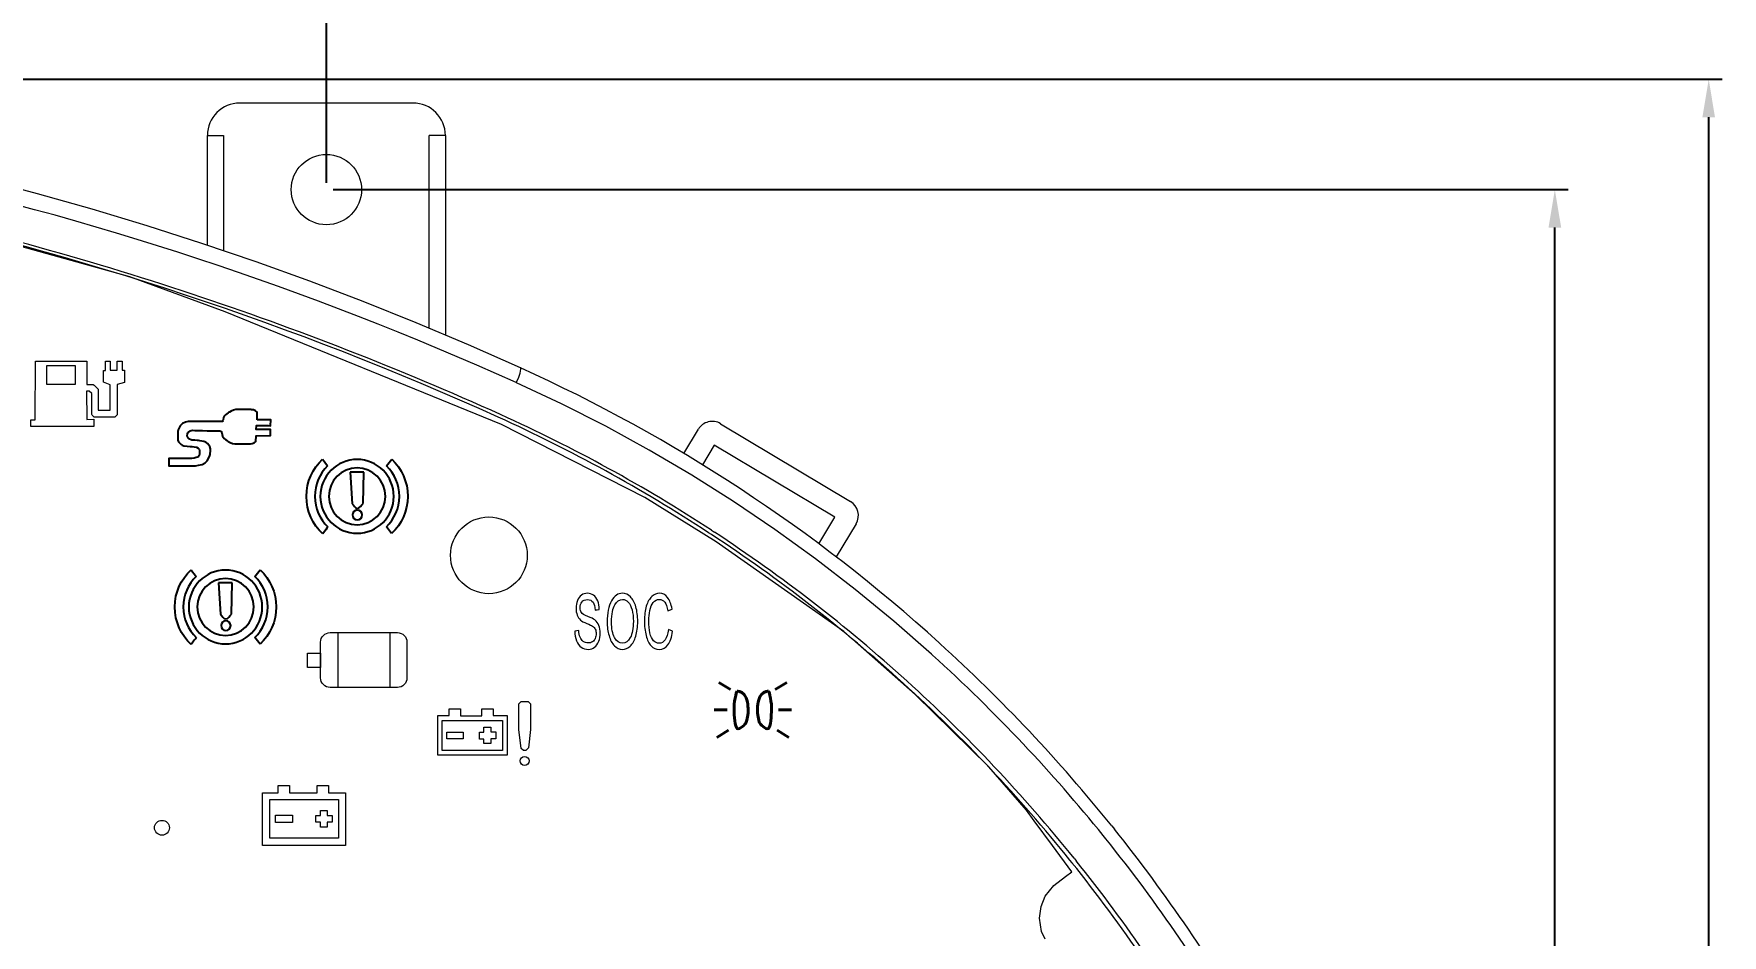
# Model space of a CAD drawing. Header units: millimetres. Extents: x 2768 to 3957, y 940 to 1781.
# Drawn here: x 3126.9 to 3283, y 1538.3 to 1621.6 of the extents above; entities that cross this region are included whole.
import ezdxf

# ---------------------------------------------------------------- set-up
doc = ezdxf.new("R2010")
doc.units = ezdxf.units.MM
doc.layers.add('layer 1', color=7, linetype='Continuous')
doc.layers.add('尺寸标注', color=2, linetype='Continuous', lineweight=25)
doc.layers.add('粗实线', color=7, linetype='Continuous', lineweight=50)
doc.styles.add('SGW', font='gbenor.shx', dxfattribs={"width": 0.6, "bigfont": 'hztxt.shx'})
doc.dimstyles.new('线性', dxfattribs={"dimtxt": 7, "dimasz": 3.5, "dimexe": 1.25, "dimexo": 0.625, "dimtad": 1, "dimdsep": 46, "dimtxsty": 'SGW', "dimcen": 2.5, "dimadec": 0, "dimazin": 0, "dimtfac": 1, "dimtmove": 0, "dimatfit": 3, "dimfxl": 0, "dimarcsym": 0})

# ---------------------------------------------------------------- blocks, each defined once
blk = doc.blocks.new('*D3')
at = {"layer": 'Defpoints', "color": 0, "transparency": 16777216}
for p in [(3153.99, 1607.22), (3267.57, 1607.22), (3238.49, 1435.65)]:
    blk.add_point(p, dxfattribs=at)
at = {"layer": '尺寸标注', "color": 0, "lineweight": -2, "transparency": 16777216}
for p, q in [((3154.62, 1607.22), (3268.82, 1607.22)), ((3267.57, 1439.15), (3267.57, 1603.72)), ((3239.11, 1435.65), (3268.82, 1435.65))]:
    blk.add_line(p, q, dxfattribs=at)
at = {"layer": '尺寸标注', "color": 0, "transparency": 16777216}
for points in [[(3266.99, 1603.72), (3268.16, 1603.72), (3267.57, 1607.22)], [(3266.99, 1439.15), (3268.16, 1439.15), (3267.57, 1435.65)]]:
    blk.add_solid(points, dxfattribs=at)
at = {"layer": '尺寸标注', "color": 0, "transparency": 16777216, "insert": (3263.45, 1507.2), "char_height": 7, "attachment_point": 5, "rotation": 90, "style": 'SGW'}
blk.add_mtext('\\M+181A3171.6%%P0.5', dxfattribs=at)
blk = doc.blocks.new('_DotSmall')
at = {"color": 0, "linetype": 'ByBlock', "const_width": 0.5}
blk.add_lwpolyline([(-0.0625, 0, 1), (0.0625, 0, 1)], format="xyb", close=True, dxfattribs=at)
blk = doc.blocks.new('*D4')
at = {"layer": 'Defpoints', "color": 0, "transparency": 16777216}
for p in [(3153.99, 1638.62), (2941.99, 1607.22), (3153.99, 1607.22)]:
    blk.add_point(p, dxfattribs=at)
at = {"layer": '尺寸标注', "color": 0, "lineweight": -2, "transparency": 16777216}
for p, q in [((2941.99, 1607.85), (2941.99, 1639.87)), ((3153.99, 1607.85), (3153.99, 1639.87)), ((2945.49, 1638.62), (3150.49, 1638.62))]:
    blk.add_line(p, q, dxfattribs=at)
at = {"layer": '尺寸标注', "color": 0, "transparency": 16777216}
for points in [[(2945.49, 1639.2), (2945.49, 1638.04), (2941.99, 1638.62)], [(3150.49, 1639.2), (3150.49, 1638.04), (3153.99, 1638.62)]]:
    blk.add_solid(points, dxfattribs=at)
at = {"layer": '尺寸标注', "color": 0, "transparency": 16777216, "insert": (3047.99, 1642.75), "char_height": 7, "attachment_point": 5, "style": 'SGW'}
blk.add_mtext('\\M+181A3212%%P0.8', dxfattribs=at)
blk = doc.blocks.new('*D6')
at = {"layer": 'Defpoints', "color": 0, "transparency": 16777216}
for p in [(3048.36, 1617.42), (3281.8, 1617.42), (3048.24, 1422.42)]:
    blk.add_point(p, dxfattribs=at)
at = {"layer": '尺寸标注', "color": 0, "lineweight": -2, "transparency": 16777216}
for p, q in [((3048.98, 1617.42), (3283.05, 1617.42)), ((3281.8, 1425.92), (3281.8, 1613.92)), ((3048.87, 1422.42), (3283.05, 1422.42))]:
    blk.add_line(p, q, dxfattribs=at)
at = {"layer": '尺寸标注', "color": 0, "transparency": 16777216}
for points in [[(3281.22, 1613.92), (3282.38, 1613.92), (3281.8, 1617.42)], [(3281.22, 1425.92), (3282.38, 1425.92), (3281.8, 1422.42)]]:
    blk.add_solid(points, dxfattribs=at)
at = {"layer": '尺寸标注', "color": 0, "transparency": 16777216, "insert": (3277.67, 1519.92), "char_height": 7, "attachment_point": 5, "rotation": 90, "style": 'SGW'}
blk.add_mtext('195', dxfattribs=at)

msp = doc.modelspace()

# ---------------------------------------------------------------- linework, layer by layer
at = {"layer": 'layer 1', "color": 22, "lineweight": 0}
for p, q in [((3155.046, 1566.27), (3155.046, 1561.202)), ((3159.86, 1566.27), (3159.86, 1561.202))]:
    msp.add_line(p, q, dxfattribs=at)
msp.add_lwpolyline([(3154.333, 1566.27), (3160.563, 1566.27, -0.4142136), (3161.442, 1565.391), (3161.442, 1562.081, -0.4142136), (3160.563, 1561.202), (3154.333, 1561.202, -0.4142136), (3153.454, 1562.081), (3153.454, 1565.391, -0.4142136)], format="xyb", close=True, dxfattribs=at)
msp.add_lwpolyline([(3152.25, 1564.369), (3153.454, 1564.369), (3153.454, 1563.039), (3152.25, 1563.039)], close=True, dxfattribs=at)
for centre, major_axis in [((3169.015, 1573.416), (0, 3.545)), ((3172.313, 1554.413), (0, 0.42))]:
    msp.add_ellipse(centre, major_axis=major_axis, ratio=1, dxfattribs=at)
at = {"layer": 'layer 1', "color": 51, "lineweight": 9}
msp.add_ellipse((3138.785, 1548.23), major_axis=(0, 0.686), ratio=1, dxfattribs=at)
at = {"layer": 'layer 1', "color": 2, "lineweight": 9}
for points, knots in [([(3127.094, 1591.376), (3127.094, 1591.376), (3127.079, 1585.954), (3127.079, 1585.954), (3127.079, 1585.954), (3127.079, 1585.954), (3126.658, 1585.954), (3126.658, 1585.954), (3126.658, 1585.954), (3126.658, 1585.954), (3126.658, 1585.322), (3126.658, 1585.322), (3126.658, 1585.322), (3126.658, 1585.322), (3132.479, 1585.322), (3132.479, 1585.322), (3132.479, 1585.322), (3132.479, 1585.322), (3132.479, 1585.998), (3132.479, 1585.998), (3132.479, 1585.998), (3132.479, 1585.998), (3131.837, 1585.984), (3131.837, 1585.984), (3131.837, 1585.984), (3131.837, 1585.984), (3131.822, 1588.596), (3131.822, 1588.596), (3131.822, 1588.596), (3131.822, 1588.596), (3132.056, 1588.596), (3132.056, 1588.596), (3132.056, 1588.596), (3132.056, 1588.596), (3132.289, 1588.362), (3132.289, 1588.362), (3132.289, 1588.362), (3132.289, 1588.362), (3132.289, 1586.421), (3132.289, 1586.421), (3132.289, 1586.421), (3132.289, 1586.421), (3132.53, 1586.181), (3132.53, 1586.181), (3132.53, 1586.181), (3132.53, 1586.181), (3134.434, 1586.181), (3134.434, 1586.181), (3134.434, 1586.181), (3134.434, 1586.181), (3134.657, 1586.403), (3134.657, 1586.403), (3134.657, 1586.403), (3134.657, 1586.403), (3134.657, 1589.209), (3134.657, 1589.209), (3134.657, 1589.209), (3134.657, 1589.209), (3135.325, 1589.388), (3135.325, 1589.388), (3135.325, 1589.388), (3135.325, 1589.388), (3135.325, 1590.522), (3135.325, 1590.522), (3135.325, 1590.522), (3135.325, 1590.522), (3135.106, 1590.522), (3135.106, 1590.522), (3135.106, 1590.522), (3135.106, 1590.522), (3135.106, 1591.376), (3135.106, 1591.376), (3135.106, 1591.376), (3135.106, 1591.376), (3134.639, 1591.376), (3134.639, 1591.376), (3134.639, 1591.376), (3134.639, 1591.376), (3134.639, 1590.522), (3134.639, 1590.522), (3134.639, 1590.522), (3134.639, 1590.522), (3134.011, 1590.522), (3134.011, 1590.522), (3134.011, 1590.522), (3134.011, 1590.522), (3134.011, 1591.376), (3134.011, 1591.376), (3134.011, 1591.376), (3134.011, 1591.376), (3133.573, 1591.376), (3133.573, 1591.376), (3133.573, 1591.376), (3133.573, 1591.376), (3133.573, 1590.508), (3133.573, 1590.508), (3133.573, 1590.508), (3133.573, 1590.508), (3133.369, 1590.508), (3133.369, 1590.508), (3133.369, 1590.508), (3133.369, 1590.508), (3133.369, 1589.428), (3133.369, 1589.428), (3133.369, 1589.428), (3133.369, 1589.428), (3133.997, 1589.18), (3133.997, 1589.18), (3133.997, 1589.18), (3133.997, 1589.18), (3133.997, 1586.845), (3133.997, 1586.845), (3133.997, 1586.845), (3133.997, 1586.845), (3132.888, 1586.845), (3132.888, 1586.845), (3132.888, 1586.845), (3132.888, 1586.845), (3132.888, 1588.771), (3132.888, 1588.771), (3132.888, 1588.771), (3132.888, 1588.771), (3132.435, 1589.223), (3132.435, 1589.223), (3132.435, 1589.223), (3132.435, 1589.223), (3131.837, 1589.223), (3131.837, 1589.223), (3131.837, 1589.223), (3131.837, 1589.223), (3131.837, 1591.376), (3131.837, 1591.376), (3131.837, 1591.376), (3131.837, 1591.376), (3127.094, 1591.376), (3127.094, 1591.376)], [0, 0, 0, 0, 0.0294118, 0.0294118, 0.0294118, 0.0294118, 0.0588235, 0.0588235, 0.0588235, 0.0588235, 0.0882353, 0.0882353, 0.0882353, 0.0882353, 0.1176471, 0.1176471, 0.1176471, 0.1176471, 0.1470588, 0.1470588, 0.1470588, 0.1470588, 0.1764706, 0.1764706, 0.1764706, 0.1764706, 0.2058824, 0.2058824, 0.2058824, 0.2058824, 0.2352941, 0.2352941, 0.2352941, 0.2352941, 0.2647059, 0.2647059, 0.2647059, 0.2647059, 0.2941176, 0.2941176, 0.2941176, 0.2941177, 0.3235294, 0.3235294, 0.3235294, 0.3235294, 0.3529412, 0.3529412, 0.3529412, 0.3529412, 0.3823529, 0.3823529, 0.3823529, 0.382353, 0.4117647, 0.4117647, 0.4117647, 0.4117647, 0.4411765, 0.4411765, 0.4411765, 0.4411765, 0.4705882, 0.4705882, 0.4705882, 0.4705882, 0.5, 0.5, 0.5, 0.5, 0.5294118, 0.5294118, 0.5294118, 0.5294118, 0.5588235, 0.5588235, 0.5588235, 0.5588235, 0.5882353, 0.5882353, 0.5882353, 0.5882353, 0.6176471, 0.6176471, 0.6176471, 0.6176471, 0.6470588, 0.6470588, 0.6470588, 0.6470588, 0.6764706, 0.6764706, 0.6764706, 0.6764706, 0.7058824, 0.7058824, 0.7058824, 0.7058824, 0.7352941, 0.7352941, 0.7352941, 0.7352941, 0.7647059, 0.7647059, 0.7647059, 0.7647059, 0.7941176, 0.7941176, 0.7941176, 0.7941177, 0.8235294, 0.8235294, 0.8235294, 0.8235294, 0.8529412, 0.8529412, 0.8529412, 0.8529412, 0.8823529, 0.8823529, 0.8823529, 0.882353, 0.9117647, 0.9117647, 0.9117647, 0.9117647, 0.9411765, 0.9411765, 0.9411765, 0.9411765, 0.9705882, 0.9705882, 0.9705882, 0.9705882, 1, 1, 1, 1]), ([(3128.144, 1590.96), (3128.144, 1590.96), (3128.144, 1589.209), (3128.144, 1589.209), (3128.144, 1589.209), (3128.144, 1589.209), (3130.771, 1589.209), (3130.771, 1589.209), (3130.771, 1589.209), (3130.771, 1589.209), (3130.771, 1590.975), (3130.771, 1590.975), (3130.771, 1590.975), (3130.771, 1590.975), (3128.144, 1590.96), (3128.144, 1590.96)], [0, 0, 0, 0, 0.25, 0.25, 0.25, 0.25, 0.5, 0.5, 0.5, 0.5, 0.75, 0.75, 0.75, 0.75, 1, 1, 1, 1])]:
    msp.add_open_spline(points, degree=3, knots=knots, dxfattribs=at)
at = {"layer": 'layer 1', "color": 22}
for points, knots in [([(3147.581, 1585.952), (3147.581, 1585.952), (3148.856, 1585.935), (3148.856, 1585.935), (3148.856, 1585.935), (3148.856, 1585.935), (3148.837, 1585.4), (3148.837, 1585.4), (3148.837, 1585.4), (3148.837, 1585.4), (3147.519, 1585.422), (3147.519, 1585.422), (3147.519, 1585.422), (3147.519, 1585.422), (3147.513, 1585.058), (3147.513, 1585.058), (3147.513, 1585.058), (3147.513, 1585.058), (3148.834, 1585.058), (3148.834, 1585.058), (3148.834, 1585.058), (3148.834, 1585.058), (3148.834, 1584.496), (3148.834, 1584.496), (3148.834, 1584.496), (3148.834, 1584.496), (3147.513, 1584.464), (3147.513, 1584.464), (3147.513, 1584.464), (3147.513, 1584.464), (3147.455, 1583.944), (3147.455, 1583.944), (3147.455, 1583.944), (3147.316, 1583.718), (3146.896, 1583.728), (3146.896, 1583.728), (3146.896, 1583.728), (3146.896, 1583.728), (3145.514, 1583.728), (3145.514, 1583.728), (3145.514, 1583.728), (3145.247, 1583.728), (3144.853, 1583.988), (3144.853, 1583.988), (3144.853, 1583.988), (3144.853, 1583.988), (3144.548, 1584.192), (3144.448, 1584.327), (3144.448, 1584.327), (3144.36, 1584.446), (3144.311, 1584.75), (3144.299, 1584.821), (3144.299, 1584.821), (3144.286, 1584.903), (3144.129, 1584.921), (3144.129, 1584.921), (3144.129, 1584.921), (3144.129, 1584.921), (3141.864, 1584.947), (3141.649, 1584.973), (3141.649, 1584.973), (3141.434, 1585), (3141.294, 1584.877), (3141.294, 1584.877), (3141.294, 1584.877), (3141.294, 1584.877), (3141.174, 1584.801), (3141.165, 1584.734), (3141.165, 1584.734), (3141.156, 1584.667), (3141.132, 1584.647), (3141.132, 1584.456), (3141.132, 1584.456), (3141.132, 1584.265), (3141.279, 1584.185), (3141.279, 1584.185), (3141.279, 1584.185), (3141.279, 1584.185), (3141.542, 1584.073), (3141.542, 1584.073), (3141.542, 1584.073), (3141.542, 1584.073), (3142.12, 1584.03), (3142.12, 1584.03), (3142.12, 1584.03), (3142.12, 1584.03), (3142.425, 1584.004), (3142.667, 1583.947), (3142.667, 1583.947), (3142.909, 1583.889), (3143.121, 1583.637), (3143.222, 1583.462), (3143.222, 1583.462), (3143.323, 1583.286), (3143.246, 1582.73), (3143.246, 1582.73), (3143.246, 1582.73), (3143.246, 1582.73), (3143.054, 1582.153), (3142.785, 1581.951), (3142.785, 1581.951), (3142.515, 1581.749), (3141.752, 1581.688), (3141.752, 1581.688), (3141.752, 1581.688), (3141.752, 1581.688), (3139.411, 1581.688), (3139.411, 1581.688), (3139.411, 1581.688), (3139.411, 1581.688), (3139.416, 1582.372), (3139.416, 1582.372), (3139.416, 1582.372), (3139.416, 1582.372), (3141.204, 1582.375), (3141.396, 1582.361), (3141.396, 1582.361), (3141.588, 1582.347), (3141.931, 1582.453), (3142.081, 1582.496), (3142.081, 1582.496), (3142.231, 1582.54), (3142.247, 1582.744), (3142.247, 1582.744), (3142.247, 1582.744), (3142.247, 1582.744), (3142.254, 1582.91), (3142.255, 1583.095), (3142.255, 1583.095), (3142.255, 1583.28), (3142.078, 1583.418), (3141.751, 1583.449), (3141.751, 1583.449), (3141.424, 1583.481), (3141.639, 1583.454), (3141.106, 1583.498), (3141.106, 1583.498), (3140.572, 1583.541), (3140.661, 1583.604), (3140.432, 1583.77), (3140.432, 1583.77), (3140.202, 1583.936), (3140.271, 1584.098), (3140.249, 1584.602), (3140.249, 1584.602), (3140.227, 1585.107), (3140.264, 1584.963), (3140.467, 1585.377), (3140.467, 1585.377), (3140.67, 1585.79), (3141.298, 1585.781), (3141.298, 1585.781), (3141.298, 1585.781), (3141.298, 1585.781), (3144.397, 1585.775), (3144.397, 1585.775), (3144.397, 1585.775), (3144.397, 1585.775), (3144.447, 1586.148), (3144.547, 1586.283), (3144.547, 1586.283), (3144.647, 1586.418), (3144.952, 1586.622), (3144.952, 1586.622), (3144.952, 1586.622), (3144.952, 1586.622), (3145.346, 1586.883), (3145.613, 1586.883), (3145.613, 1586.883), (3145.613, 1586.883), (3146.995, 1586.883), (3146.995, 1586.883), (3146.995, 1586.883), (3146.995, 1586.883), (3147.465, 1586.888), (3147.582, 1586.636), (3147.582, 1586.636), (3147.592, 1586.405), (3147.594, 1586.183), (3147.581, 1585.952)], [0, 0, 0, 0, 0.0222222, 0.0222222, 0.0222222, 0.0222222, 0.0444444, 0.0444444, 0.0444444, 0.0444445, 0.0666667, 0.0666667, 0.0666667, 0.0666667, 0.0888889, 0.0888889, 0.0888889, 0.0888889, 0.1111111, 0.1111111, 0.1111111, 0.1111111, 0.1333333, 0.1333333, 0.1333333, 0.1333333, 0.1555556, 0.1555556, 0.1555556, 0.1555556, 0.1777778, 0.1777778, 0.1777778, 0.1777778, 0.2, 0.2, 0.2, 0.2, 0.2222222, 0.2222222, 0.2222222, 0.2222222, 0.2444444, 0.2444444, 0.2444444, 0.2444445, 0.2666667, 0.2666667, 0.2666667, 0.2666667, 0.2888889, 0.2888889, 0.2888889, 0.2888889, 0.3111111, 0.3111111, 0.3111111, 0.3111111, 0.3333333, 0.3333333, 0.3333333, 0.3333333, 0.3555556, 0.3555556, 0.3555556, 0.3555556, 0.3777778, 0.3777778, 0.3777778, 0.3777778, 0.4, 0.4, 0.4, 0.4, 0.4222222, 0.4222222, 0.4222222, 0.4222222, 0.4444444, 0.4444444, 0.4444444, 0.4444445, 0.4666667, 0.4666667, 0.4666667, 0.4666667, 0.4888889, 0.4888889, 0.4888889, 0.4888889, 0.5111111, 0.5111111, 0.5111111, 0.5111111, 0.5333333, 0.5333333, 0.5333333, 0.5333333, 0.5555556, 0.5555556, 0.5555556, 0.5555556, 0.5777778, 0.5777778, 0.5777778, 0.5777778, 0.6, 0.6, 0.6, 0.6, 0.6222222, 0.6222222, 0.6222222, 0.6222222, 0.6444444, 0.6444444, 0.6444444, 0.6444445, 0.6666667, 0.6666667, 0.6666667, 0.6666667, 0.6888889, 0.6888889, 0.6888889, 0.6888889, 0.7111111, 0.7111111, 0.7111111, 0.7111111, 0.7333333, 0.7333333, 0.7333333, 0.7333333, 0.7555556, 0.7555556, 0.7555556, 0.7555556, 0.7777778, 0.7777778, 0.7777778, 0.7777778, 0.8, 0.8, 0.8, 0.8, 0.8222222, 0.8222222, 0.8222222, 0.8222222, 0.8444444, 0.8444444, 0.8444444, 0.8444445, 0.8666667, 0.8666667, 0.8666667, 0.8666667, 0.8888889, 0.8888889, 0.8888889, 0.8888889, 0.9111111, 0.9111111, 0.9111111, 0.9111111, 0.9333333, 0.9333333, 0.9333333, 0.9333333, 0.9555556, 0.9555556, 0.9555556, 0.9555556, 0.9777778, 0.9777778, 0.9777778, 0.9777778, 1, 1, 1, 1]), ([(3153.655, 1575.41), (3152.726, 1576.271), (3152.142, 1577.503), (3152.142, 1578.867), (3152.142, 1578.867), (3152.142, 1580.226), (3152.721, 1581.454), (3153.644, 1582.314)], [0, 0, 0, 0, 0.16666667, 0.16666667, 0.16666667, 0.16666668, 0.33333333, 0.33333333, 0.33333333, 0.33333333]), ([(3154.109, 1581.677), (3153.379, 1580.964), (3152.923, 1579.967), (3152.923, 1578.867), (3152.923, 1578.867), (3152.923, 1577.762), (3153.383, 1576.761), (3154.12, 1576.047)], [0.5, 0.5, 0.5, 0.5, 0.66666667, 0.66666667, 0.66666667, 0.66666668, 0.83333333, 0.83333333, 0.83333333, 0.83333333]), ([(3156.83, 1582.279), (3158.701, 1582.279), (3160.228, 1580.747), (3160.228, 1578.867), (3160.228, 1578.867), (3160.228, 1576.988), (3158.701, 1575.455), (3156.83, 1575.455), (3156.83, 1575.455), (3154.958, 1575.455), (3153.431, 1576.988), (3153.431, 1578.867), (3153.431, 1578.867), (3153.431, 1580.747), (3154.958, 1582.279), (3156.83, 1582.279)], [0, 0, 0, 0, 0.25, 0.25, 0.25, 0.25, 0.5, 0.5, 0.5, 0.5, 0.75, 0.75, 0.75, 0.75, 1, 1, 1, 1]), ([(3156.83, 1581.495), (3158.271, 1581.495), (3159.447, 1580.315), (3159.447, 1578.867), (3159.447, 1578.867), (3159.447, 1577.42), (3158.271, 1576.239), (3156.83, 1576.239), (3156.83, 1576.239), (3155.388, 1576.239), (3154.212, 1577.42), (3154.212, 1578.867), (3154.212, 1578.867), (3154.212, 1580.315), (3155.388, 1581.495), (3156.83, 1581.495)], [0, 0, 0, 0, 0.25, 0.25, 0.25, 0.25, 0.5, 0.5, 0.5, 0.5, 0.75, 0.75, 0.75, 0.75, 1, 1, 1, 1]), ([(3159.54, 1576.048), (3160.277, 1576.762), (3160.736, 1577.762), (3160.736, 1578.867), (3160.736, 1578.867), (3160.736, 1579.966), (3160.281, 1580.963), (3159.551, 1581.676)], [0.5, 0.5, 0.5, 0.5, 0.66666667, 0.66666667, 0.66666667, 0.66666668, 0.83333333, 0.83333333, 0.83333333, 0.83333333]), ([(3160.036, 1582.295), (3160.947, 1581.435), (3161.517, 1580.216), (3161.517, 1578.867), (3161.517, 1578.867), (3161.517, 1577.513), (3160.942, 1576.289), (3160.025, 1575.429)], [0, 0, 0, 0, 0.16666667, 0.16666667, 0.16666667, 0.16666668, 0.33333333, 0.33333333, 0.33333333, 0.33333333]), ([(3156.859, 1577.598), (3157.106, 1577.598), (3157.306, 1577.396), (3157.306, 1577.148), (3157.306, 1577.148), (3157.306, 1576.899), (3157.106, 1576.698), (3156.859, 1576.698), (3156.859, 1576.698), (3156.613, 1576.698), (3156.413, 1576.899), (3156.413, 1577.148), (3156.413, 1577.148), (3156.413, 1577.396), (3156.613, 1577.598), (3156.859, 1577.598)], [0, 0, 0, 0, 0.25, 0.25, 0.25, 0.25, 0.5, 0.5, 0.5, 0.5, 0.75, 0.75, 0.75, 0.75, 1, 1, 1, 1]), ([(3141.493, 1565.184), (3140.564, 1566.045), (3139.98, 1567.276), (3139.98, 1568.641), (3139.98, 1568.641), (3139.98, 1570), (3140.559, 1571.227), (3141.482, 1572.088)], [0, 0, 0, 0, 0.16666667, 0.16666667, 0.16666667, 0.16666668, 0.33333333, 0.33333333, 0.33333333, 0.33333333]), ([(3141.947, 1571.451), (3141.217, 1570.737), (3140.761, 1569.741), (3140.761, 1568.641), (3140.761, 1568.641), (3140.761, 1567.535), (3141.221, 1566.535), (3141.958, 1565.821)], [0.5, 0.5, 0.5, 0.5, 0.66666667, 0.66666667, 0.66666667, 0.66666668, 0.83333333, 0.83333333, 0.83333333, 0.83333333]), ([(3144.668, 1572.053), (3146.539, 1572.053), (3148.066, 1570.52), (3148.066, 1568.641), (3148.066, 1568.641), (3148.066, 1566.761), (3146.539, 1565.229), (3144.668, 1565.229), (3144.668, 1565.229), (3142.796, 1565.229), (3141.269, 1566.761), (3141.269, 1568.641), (3141.269, 1568.641), (3141.269, 1570.52), (3142.796, 1572.053), (3144.668, 1572.053)], [0, 0, 0, 0, 0.25, 0.25, 0.25, 0.25, 0.5, 0.5, 0.5, 0.5, 0.75, 0.75, 0.75, 0.75, 1, 1, 1, 1]), ([(3144.668, 1571.268), (3146.109, 1571.268), (3147.285, 1570.088), (3147.285, 1568.641), (3147.285, 1568.641), (3147.285, 1567.193), (3146.109, 1566.013), (3144.668, 1566.013), (3144.668, 1566.013), (3143.226, 1566.013), (3142.05, 1567.193), (3142.05, 1568.641), (3142.05, 1568.641), (3142.05, 1570.088), (3143.226, 1571.268), (3144.668, 1571.268)], [0, 0, 0, 0, 0.25, 0.25, 0.25, 0.25, 0.5, 0.5, 0.5, 0.5, 0.75, 0.75, 0.75, 0.75, 1, 1, 1, 1]), ([(3147.378, 1565.821), (3148.115, 1566.535), (3148.574, 1567.536), (3148.574, 1568.641), (3148.574, 1568.641), (3148.574, 1569.74), (3148.119, 1570.736), (3147.389, 1571.449)], [0.5, 0.5, 0.5, 0.5, 0.66666667, 0.66666667, 0.66666667, 0.66666668, 0.83333333, 0.83333333, 0.83333333, 0.83333333]), ([(3147.874, 1572.068), (3148.785, 1571.209), (3149.355, 1569.989), (3149.355, 1568.641), (3149.355, 1568.641), (3149.355, 1567.286), (3148.78, 1566.063), (3147.863, 1565.203)], [0, 0, 0, 0, 0.16666667, 0.16666667, 0.16666667, 0.16666668, 0.33333333, 0.33333333, 0.33333333, 0.33333333]), ([(3144.698, 1567.371), (3144.944, 1567.371), (3145.144, 1567.17), (3145.144, 1566.921), (3145.144, 1566.921), (3145.144, 1566.673), (3144.944, 1566.471), (3144.698, 1566.471), (3144.698, 1566.471), (3144.451, 1566.471), (3144.251, 1566.673), (3144.251, 1566.921), (3144.251, 1566.921), (3144.251, 1567.17), (3144.451, 1567.371), (3144.698, 1567.371)], [0, 0, 0, 0, 0.25, 0.25, 0.25, 0.25, 0.5, 0.5, 0.5, 0.5, 0.75, 0.75, 0.75, 0.75, 1, 1, 1, 1])]:
    msp.add_open_spline(points, degree=3, knots=knots, dxfattribs=at)
for points in [[(3153.644, 1582.314), (3153.847, 1582.039), (3154.014, 1581.809), (3154.109, 1581.677)], [(3159.551, 1581.676), (3159.551, 1581.676), (3160.036, 1582.295), (3160.036, 1582.295)], [(3157.441, 1581.091), (3157.441, 1581.091), (3156.192, 1581.094), (3156.192, 1581.094)], [(3156.192, 1581.094), (3156.192, 1581.094), (3156.374, 1578.188), (3156.374, 1578.188)], [(3157.39, 1578.209), (3157.39, 1578.209), (3157.441, 1581.091), (3157.441, 1581.091)], [(3156.374, 1578.188), (3156.53, 1578.045), (3156.63, 1577.754), (3156.841, 1577.759)], [(3156.841, 1577.759), (3157.077, 1577.763), (3157.207, 1578.059), (3157.39, 1578.209)], [(3154.12, 1576.047), (3154.028, 1575.92), (3153.86, 1575.689), (3153.655, 1575.41)], [(3160.025, 1575.429), (3160.025, 1575.429), (3159.54, 1576.048), (3159.54, 1576.048)], [(3141.482, 1572.088), (3141.685, 1571.813), (3141.852, 1571.583), (3141.947, 1571.451)], [(3145.279, 1570.864), (3145.279, 1570.864), (3144.03, 1570.867), (3144.03, 1570.867)], [(3144.03, 1570.867), (3144.03, 1570.867), (3144.212, 1567.962), (3144.212, 1567.962)], [(3145.228, 1567.982), (3145.228, 1567.982), (3145.279, 1570.864), (3145.279, 1570.864)], [(3147.389, 1571.449), (3147.389, 1571.449), (3147.874, 1572.068), (3147.874, 1572.068)], [(3144.212, 1567.962), (3144.368, 1567.819), (3144.468, 1567.528), (3144.68, 1567.532)], [(3144.68, 1567.532), (3144.916, 1567.537), (3145.045, 1567.832), (3145.228, 1567.982)], [(3141.958, 1565.821), (3141.866, 1565.694), (3141.699, 1565.462), (3141.493, 1565.184)], [(3147.863, 1565.203), (3147.863, 1565.203), (3147.378, 1565.821), (3147.378, 1565.821)]]:
    msp.add_open_spline(points, degree=3, dxfattribs=at)
at = {"layer": 'layer 1', "color": 22, "lineweight": 0}
for points, knots in [([(3176.962, 1566.416), (3176.962, 1566.416), (3177.33, 1566.471), (3177.33, 1566.471), (3177.33, 1566.471), (3177.347, 1566.219), (3177.388, 1566.014), (3177.452, 1565.853), (3177.452, 1565.853), (3177.516, 1565.691), (3177.614, 1565.562), (3177.748, 1565.462), (3177.748, 1565.462), (3177.882, 1565.363), (3178.034, 1565.314), (3178.201, 1565.314), (3178.201, 1565.314), (3178.35, 1565.314), (3178.482, 1565.351), (3178.596, 1565.426), (3178.596, 1565.426), (3178.71, 1565.502), (3178.795, 1565.605), (3178.851, 1565.736), (3178.851, 1565.736), (3178.906, 1565.868), (3178.934, 1566.01), (3178.934, 1566.166), (3178.934, 1566.166), (3178.934, 1566.323), (3178.908, 1566.46), (3178.853, 1566.578), (3178.853, 1566.578), (3178.8, 1566.696), (3178.711, 1566.794), (3178.588, 1566.874), (3178.588, 1566.874), (3178.508, 1566.926), (3178.334, 1567.008), (3178.062, 1567.119), (3178.062, 1567.119), (3177.792, 1567.23), (3177.601, 1567.334), (3177.493, 1567.432), (3177.493, 1567.432), (3177.352, 1567.557), (3177.247, 1567.714), (3177.177, 1567.899), (3177.177, 1567.899), (3177.109, 1568.085), (3177.074, 1568.293), (3177.074, 1568.524), (3177.074, 1568.524), (3177.074, 1568.777), (3177.116, 1569.014), (3177.201, 1569.233), (3177.201, 1569.233), (3177.285, 1569.454), (3177.409, 1569.621), (3177.571, 1569.736), (3177.571, 1569.736), (3177.734, 1569.849), (3177.914, 1569.906), (3178.113, 1569.906), (3178.113, 1569.906), (3178.332, 1569.906), (3178.524, 1569.847), (3178.692, 1569.726), (3178.692, 1569.726), (3178.859, 1569.607), (3178.987, 1569.431), (3179.077, 1569.198), (3179.077, 1569.198), (3179.167, 1568.966), (3179.215, 1568.702), (3179.222, 1568.407), (3179.222, 1568.407), (3179.222, 1568.407), (3178.848, 1568.36), (3178.848, 1568.36), (3178.848, 1568.36), (3178.827, 1568.676), (3178.759, 1568.917), (3178.643, 1569.078), (3178.643, 1569.078), (3178.527, 1569.24), (3178.356, 1569.321), (3178.129, 1569.321), (3178.129, 1569.321), (3177.893, 1569.321), (3177.721, 1569.247), (3177.612, 1569.1), (3177.612, 1569.1), (3177.504, 1568.953), (3177.45, 1568.775), (3177.45, 1568.569), (3177.45, 1568.569), (3177.45, 1568.388), (3177.489, 1568.239), (3177.565, 1568.124), (3177.565, 1568.124), (3177.641, 1568.007), (3177.836, 1567.888), (3178.154, 1567.766), (3178.154, 1567.766), (3178.471, 1567.643), (3178.689, 1567.537), (3178.807, 1567.446), (3178.807, 1567.446), (3178.979, 1567.31), (3179.106, 1567.14), (3179.188, 1566.934), (3179.188, 1566.934), (3179.27, 1566.728), (3179.31, 1566.489), (3179.31, 1566.221), (3179.31, 1566.221), (3179.31, 1565.953), (3179.266, 1565.702), (3179.176, 1565.466), (3179.176, 1565.466), (3179.086, 1565.23), (3178.956, 1565.047), (3178.788, 1564.915), (3178.788, 1564.915), (3178.62, 1564.784), (3178.43, 1564.718), (3178.22, 1564.718), (3178.22, 1564.718), (3177.953, 1564.718), (3177.728, 1564.784), (3177.548, 1564.917), (3177.548, 1564.917), (3177.368, 1565.049), (3177.226, 1565.247), (3177.123, 1565.514), (3177.123, 1565.514), (3177.021, 1565.779), (3176.966, 1566.08), (3176.962, 1566.416)], [0, 0, 0, 0, 0.0285714, 0.0285714, 0.0285714, 0.0285714, 0.0571429, 0.0571429, 0.0571429, 0.0571429, 0.0857143, 0.0857143, 0.0857143, 0.0857143, 0.1142857, 0.1142857, 0.1142857, 0.1142857, 0.1428571, 0.1428571, 0.1428571, 0.1428572, 0.1714286, 0.1714286, 0.1714286, 0.1714286, 0.2, 0.2, 0.2, 0.2, 0.2285714, 0.2285714, 0.2285714, 0.2285714, 0.2571429, 0.2571429, 0.2571429, 0.2571429, 0.2857143, 0.2857143, 0.2857143, 0.2857143, 0.3142857, 0.3142857, 0.3142857, 0.3142857, 0.3428571, 0.3428571, 0.3428571, 0.3428572, 0.3714286, 0.3714286, 0.3714286, 0.3714286, 0.4, 0.4, 0.4, 0.4, 0.4285714, 0.4285714, 0.4285714, 0.4285714, 0.4571429, 0.4571429, 0.4571429, 0.4571429, 0.4857143, 0.4857143, 0.4857143, 0.4857143, 0.5142857, 0.5142857, 0.5142857, 0.5142857, 0.5428571, 0.5428571, 0.5428571, 0.5428572, 0.5714286, 0.5714286, 0.5714286, 0.5714286, 0.6, 0.6, 0.6, 0.6, 0.6285714, 0.6285714, 0.6285714, 0.6285714, 0.6571429, 0.6571429, 0.6571429, 0.6571429, 0.6857143, 0.6857143, 0.6857143, 0.6857143, 0.7142857, 0.7142857, 0.7142857, 0.7142857, 0.7428571, 0.7428571, 0.7428571, 0.7428572, 0.7714286, 0.7714286, 0.7714286, 0.7714286, 0.8, 0.8, 0.8, 0.8, 0.8285714, 0.8285714, 0.8285714, 0.8285714, 0.8571429, 0.8571429, 0.8571429, 0.8571429, 0.8857143, 0.8857143, 0.8857143, 0.8857143, 0.9142857, 0.9142857, 0.9142857, 0.9142857, 0.9428571, 0.9428571, 0.9428571, 0.9428572, 0.9714286, 0.9714286, 0.9714286, 0.9714286, 1, 1, 1, 1]), ([(3179.954, 1567.247), (3179.954, 1568.08), (3180.086, 1568.732), (3180.349, 1569.203), (3180.349, 1569.203), (3180.612, 1569.674), (3180.951, 1569.91), (3181.368, 1569.91), (3181.368, 1569.91), (3181.64, 1569.91), (3181.886, 1569.799), (3182.104, 1569.578), (3182.104, 1569.578), (3182.323, 1569.356), (3182.49, 1569.048), (3182.605, 1568.652), (3182.605, 1568.652), (3182.719, 1568.257), (3182.776, 1567.807), (3182.776, 1567.306), (3182.776, 1567.306), (3182.776, 1566.796), (3182.717, 1566.341), (3182.596, 1565.94), (3182.596, 1565.94), (3182.475, 1565.538), (3182.304, 1565.235), (3182.082, 1565.028), (3182.082, 1565.028), (3181.86, 1564.821), (3181.622, 1564.718), (3181.366, 1564.718), (3181.366, 1564.718), (3181.087, 1564.718), (3180.839, 1564.832), (3180.621, 1565.061), (3180.621, 1565.061), (3180.402, 1565.288), (3180.236, 1565.6), (3180.123, 1565.995), (3180.123, 1565.995), (3180.011, 1566.389), (3179.954, 1566.807), (3179.954, 1567.247)], [0, 0, 0, 0, 0.0909091, 0.0909091, 0.0909091, 0.0909091, 0.1818182, 0.1818182, 0.1818182, 0.1818182, 0.2727273, 0.2727273, 0.2727273, 0.2727273, 0.3636364, 0.3636364, 0.3636364, 0.3636364, 0.4545455, 0.4545455, 0.4545455, 0.4545455, 0.5454545, 0.5454545, 0.5454545, 0.5454546, 0.6363636, 0.6363636, 0.6363636, 0.6363636, 0.7272727, 0.7272727, 0.7272727, 0.7272727, 0.8181818, 0.8181818, 0.8181818, 0.8181818, 0.9090909, 0.9090909, 0.9090909, 0.9090909, 1, 1, 1, 1]), ([(3180.357, 1567.237), (3180.357, 1566.632), (3180.452, 1566.156), (3180.644, 1565.808), (3180.644, 1565.808), (3180.835, 1565.46), (3181.075, 1565.286), (3181.364, 1565.286), (3181.364, 1565.286), (3181.658, 1565.286), (3181.9, 1565.461), (3182.089, 1565.813), (3182.089, 1565.813), (3182.279, 1566.164), (3182.374, 1566.663), (3182.374, 1567.309), (3182.374, 1567.309), (3182.374, 1567.717), (3182.333, 1568.073), (3182.252, 1568.378), (3182.252, 1568.378), (3182.171, 1568.683), (3182.052, 1568.919), (3181.896, 1569.087), (3181.896, 1569.087), (3181.739, 1569.254), (3181.564, 1569.338), (3181.37, 1569.338), (3181.37, 1569.338), (3181.093, 1569.338), (3180.855, 1569.177), (3180.656, 1568.854), (3180.656, 1568.854), (3180.457, 1568.531), (3180.357, 1567.992), (3180.357, 1567.237)], [0, 0, 0, 0, 0.1111111, 0.1111111, 0.1111111, 0.1111111, 0.2222222, 0.2222222, 0.2222222, 0.2222222, 0.3333333, 0.3333333, 0.3333333, 0.3333333, 0.4444444, 0.4444444, 0.4444444, 0.4444445, 0.5555556, 0.5555556, 0.5555556, 0.5555556, 0.6666667, 0.6666667, 0.6666667, 0.6666667, 0.7777778, 0.7777778, 0.7777778, 0.7777778, 0.8888889, 0.8888889, 0.8888889, 0.8888889, 1, 1, 1, 1]), ([(3185.614, 1566.563), (3185.614, 1566.563), (3186.005, 1566.395), (3186.005, 1566.395), (3186.005, 1566.395), (3185.924, 1565.85), (3185.776, 1565.434), (3185.564, 1565.147), (3185.564, 1565.147), (3185.351, 1564.861), (3185.091, 1564.718), (3184.783, 1564.718), (3184.783, 1564.718), (3184.465, 1564.718), (3184.207, 1564.828), (3184.007, 1565.048), (3184.007, 1565.048), (3183.808, 1565.268), (3183.656, 1565.587), (3183.552, 1566.004), (3183.552, 1566.004), (3183.449, 1566.423), (3183.396, 1566.871), (3183.396, 1567.35), (3183.396, 1567.35), (3183.396, 1567.872), (3183.455, 1568.328), (3183.572, 1568.717), (3183.572, 1568.717), (3183.69, 1569.106), (3183.857, 1569.402), (3184.074, 1569.604), (3184.074, 1569.604), (3184.29, 1569.806), (3184.529, 1569.906), (3184.789, 1569.906), (3184.789, 1569.906), (3185.085, 1569.906), (3185.333, 1569.779), (3185.534, 1569.523), (3185.534, 1569.523), (3185.735, 1569.267), (3185.876, 1568.909), (3185.955, 1568.445), (3185.955, 1568.445), (3185.955, 1568.445), (3185.57, 1568.291), (3185.57, 1568.291), (3185.57, 1568.291), (3185.502, 1568.656), (3185.403, 1568.921), (3185.272, 1569.088), (3185.272, 1569.088), (3185.142, 1569.256), (3184.979, 1569.338), (3184.781, 1569.338), (3184.781, 1569.338), (3184.554, 1569.338), (3184.365, 1569.246), (3184.213, 1569.062), (3184.213, 1569.062), (3184.06, 1568.876), (3183.953, 1568.628), (3183.892, 1568.316), (3183.892, 1568.316), (3183.83, 1568.006), (3183.799, 1567.684), (3183.799, 1567.354), (3183.799, 1567.354), (3183.799, 1566.926), (3183.835, 1566.555), (3183.908, 1566.236), (3183.908, 1566.236), (3183.982, 1565.918), (3184.095, 1565.68), (3184.25, 1565.522), (3184.25, 1565.522), (3184.404, 1565.364), (3184.571, 1565.286), (3184.751, 1565.286), (3184.751, 1565.286), (3184.97, 1565.286), (3185.155, 1565.393), (3185.307, 1565.607), (3185.307, 1565.607), (3185.458, 1565.822), (3185.561, 1566.141), (3185.614, 1566.563)], [0, 0, 0, 0, 0.0454545, 0.0454545, 0.0454545, 0.0454546, 0.0909091, 0.0909091, 0.0909091, 0.0909091, 0.1363636, 0.1363636, 0.1363636, 0.1363636, 0.1818182, 0.1818182, 0.1818182, 0.1818182, 0.2272727, 0.2272727, 0.2272727, 0.2272727, 0.2727273, 0.2727273, 0.2727273, 0.2727273, 0.3181818, 0.3181818, 0.3181818, 0.3181818, 0.3636364, 0.3636364, 0.3636364, 0.3636364, 0.4090909, 0.4090909, 0.4090909, 0.4090909, 0.4545455, 0.4545455, 0.4545455, 0.4545455, 0.5, 0.5, 0.5, 0.5, 0.5454545, 0.5454545, 0.5454545, 0.5454546, 0.5909091, 0.5909091, 0.5909091, 0.5909091, 0.6363636, 0.6363636, 0.6363636, 0.6363636, 0.6818182, 0.6818182, 0.6818182, 0.6818182, 0.7272727, 0.7272727, 0.7272727, 0.7272727, 0.7727273, 0.7727273, 0.7727273, 0.7727273, 0.8181818, 0.8181818, 0.8181818, 0.8181818, 0.8636364, 0.8636364, 0.8636364, 0.8636364, 0.9090909, 0.9090909, 0.9090909, 0.9090909, 0.9545455, 0.9545455, 0.9545455, 0.9545455, 1, 1, 1, 1]), ([(3172.001, 1559.895), (3172.001, 1559.895), (3171.799, 1559.674), (3171.799, 1559.674), (3171.799, 1559.674), (3171.799, 1559.674), (3171.799, 1557.301), (3171.799, 1557.301), (3171.799, 1557.301), (3171.799, 1557.301), (3172.001, 1555.564), (3172.001, 1555.564), (3172.001, 1555.564), (3172.001, 1555.564), (3172.219, 1555.375), (3172.219, 1555.375), (3172.219, 1555.375), (3172.219, 1555.375), (3172.436, 1555.375), (3172.436, 1555.375), (3172.436, 1555.375), (3172.436, 1555.375), (3172.667, 1555.607), (3172.667, 1555.607), (3172.667, 1555.607), (3172.667, 1555.607), (3172.859, 1557.315), (3172.859, 1557.315), (3172.859, 1557.315), (3172.859, 1557.315), (3172.859, 1559.674), (3172.859, 1559.674), (3172.859, 1559.674), (3172.859, 1559.674), (3172.638, 1559.895), (3172.638, 1559.895), (3172.638, 1559.895), (3172.638, 1559.895), (3172.001, 1559.895), (3172.001, 1559.895)], [0, 0, 0, 0, 0.1, 0.1, 0.1, 0.1, 0.2, 0.2, 0.2, 0.2, 0.3, 0.3, 0.3, 0.3, 0.4, 0.4, 0.4, 0.4, 0.5, 0.5, 0.5, 0.5, 0.6, 0.6, 0.6, 0.6, 0.7, 0.7, 0.7, 0.7, 0.8, 0.8, 0.8, 0.8, 0.9, 0.9, 0.9, 0.9, 1, 1, 1, 1]), ([(3165.358, 1559.24), (3165.358, 1559.24), (3165.358, 1558.603), (3165.358, 1558.603), (3165.358, 1558.603), (3165.358, 1558.603), (3164.281, 1558.603), (3164.281, 1558.603), (3164.281, 1558.603), (3164.281, 1558.603), (3164.281, 1554.956), (3164.281, 1554.956), (3164.281, 1554.956), (3164.281, 1554.956), (3170.713, 1554.956), (3170.713, 1554.956), (3170.713, 1554.956), (3170.713, 1554.956), (3170.713, 1558.618), (3170.713, 1558.618), (3170.713, 1558.618), (3170.713, 1558.618), (3169.411, 1558.618), (3169.411, 1558.618), (3169.411, 1558.618), (3169.411, 1558.618), (3169.411, 1559.24), (3169.411, 1559.24), (3169.411, 1559.24), (3169.411, 1559.24), (3168.354, 1559.24), (3168.354, 1559.24), (3168.354, 1559.24), (3168.354, 1559.24), (3168.354, 1558.589), (3168.354, 1558.589), (3168.354, 1558.589), (3168.354, 1558.589), (3166.4, 1558.589), (3166.4, 1558.589), (3166.4, 1558.589), (3166.4, 1558.589), (3166.4, 1559.226), (3166.4, 1559.226), (3166.4, 1559.226), (3166.4, 1559.226), (3165.358, 1559.24), (3165.358, 1559.24)], [0, 0, 0, 0, 0.0833333, 0.0833333, 0.0833333, 0.0833333, 0.1666667, 0.1666667, 0.1666667, 0.1666667, 0.25, 0.25, 0.25, 0.25, 0.3333333, 0.3333333, 0.3333333, 0.3333333, 0.4166667, 0.4166667, 0.4166667, 0.4166667, 0.5, 0.5, 0.5, 0.5, 0.5833333, 0.5833333, 0.5833333, 0.5833333, 0.6666667, 0.6666667, 0.6666667, 0.6666667, 0.75, 0.75, 0.75, 0.75, 0.8333333, 0.8333333, 0.8333333, 0.8333333, 0.9166667, 0.9166667, 0.9166667, 0.9166667, 1, 1, 1, 1]), ([(3164.692, 1558.14), (3164.692, 1558.14), (3164.692, 1555.376), (3164.692, 1555.376), (3164.692, 1555.376), (3164.692, 1555.376), (3170.279, 1555.376), (3170.279, 1555.376), (3170.279, 1555.376), (3170.279, 1555.376), (3170.279, 1558.155), (3170.279, 1558.155), (3170.279, 1558.155), (3170.279, 1558.155), (3164.692, 1558.14), (3164.692, 1558.14)], [0, 0, 0, 0, 0.25, 0.25, 0.25, 0.25, 0.5, 0.5, 0.5, 0.5, 0.75, 0.75, 0.75, 0.75, 1, 1, 1, 1]), ([(3165.141, 1557.069), (3165.141, 1557.069), (3165.141, 1556.447), (3165.141, 1556.447), (3165.141, 1556.447), (3165.141, 1556.447), (3166.631, 1556.447), (3166.631, 1556.447), (3166.631, 1556.447), (3166.631, 1556.447), (3166.631, 1557.083), (3166.631, 1557.083), (3166.631, 1557.083), (3166.631, 1557.083), (3165.141, 1557.069), (3165.141, 1557.069)], [0, 0, 0, 0, 0.25, 0.25, 0.25, 0.25, 0.5, 0.5, 0.5, 0.5, 0.75, 0.75, 0.75, 0.75, 1, 1, 1, 1]), ([(3168.137, 1557.083), (3168.137, 1557.083), (3168.137, 1556.432), (3168.137, 1556.432), (3168.137, 1556.432), (3168.137, 1556.432), (3168.557, 1556.432), (3168.557, 1556.432), (3168.557, 1556.432), (3168.557, 1556.432), (3168.557, 1556.012), (3168.557, 1556.012), (3168.557, 1556.012), (3168.557, 1556.012), (3169.208, 1556.012), (3169.208, 1556.012), (3169.208, 1556.012), (3169.208, 1556.012), (3169.208, 1556.447), (3169.208, 1556.447), (3169.208, 1556.447), (3169.208, 1556.447), (3169.657, 1556.447), (3169.657, 1556.447), (3169.657, 1556.447), (3169.657, 1556.447), (3169.657, 1557.098), (3169.657, 1557.098), (3169.657, 1557.098), (3169.657, 1557.098), (3169.208, 1557.098), (3169.208, 1557.098), (3169.208, 1557.098), (3169.208, 1557.098), (3169.208, 1557.532), (3169.208, 1557.532), (3169.208, 1557.532), (3169.208, 1557.532), (3168.542, 1557.532), (3168.542, 1557.532), (3168.542, 1557.532), (3168.542, 1557.532), (3168.542, 1557.083), (3168.542, 1557.083), (3168.542, 1557.083), (3168.542, 1557.083), (3168.137, 1557.083), (3168.137, 1557.083)], [0, 0, 0, 0, 0.0833333, 0.0833333, 0.0833333, 0.0833333, 0.1666667, 0.1666667, 0.1666667, 0.1666667, 0.25, 0.25, 0.25, 0.25, 0.3333333, 0.3333333, 0.3333333, 0.3333333, 0.4166667, 0.4166667, 0.4166667, 0.4166667, 0.5, 0.5, 0.5, 0.5, 0.5833333, 0.5833333, 0.5833333, 0.5833333, 0.6666667, 0.6666667, 0.6666667, 0.6666667, 0.75, 0.75, 0.75, 0.75, 0.8333333, 0.8333333, 0.8333333, 0.8333333, 0.9166667, 0.9166667, 0.9166667, 0.9166667, 1, 1, 1, 1])]:
    msp.add_open_spline(points, degree=3, knots=knots, dxfattribs=at)
at = {"layer": 'layer 1', "color": 114, "lineweight": 40}
for points in [[(3191.356, 1561.002), (3191.356, 1561.002), (3190.264, 1561.655), (3190.264, 1561.655)], [(3195.477, 1561.002), (3195.477, 1561.002), (3196.569, 1561.655), (3196.569, 1561.655)], [(3191.042, 1559.131), (3191.042, 1559.131), (3189.852, 1559.131), (3189.852, 1559.131)], [(3195.791, 1559.131), (3195.791, 1559.131), (3196.981, 1559.131), (3196.981, 1559.131)], [(3191.159, 1557.264), (3191.159, 1557.264), (3190.09, 1556.581), (3190.09, 1556.581)], [(3195.674, 1557.264), (3195.674, 1557.264), (3196.743, 1556.581), (3196.743, 1556.581)]]:
    msp.add_open_spline(points, degree=3, dxfattribs=at)
for points in [[(3191.958, 1560.855), (3191.892, 1560.858), (3191.649, 1559.709), (3191.679, 1559.169), (3191.679, 1559.169), (3191.709, 1558.629), (3191.764, 1557.502), (3191.964, 1557.404), (3191.964, 1557.404), (3192.233, 1557.272), (3192.754, 1557.828), (3192.813, 1557.989), (3192.813, 1557.989), (3192.872, 1558.15), (3193.008, 1558.805), (3192.991, 1559.135), (3192.991, 1559.135), (3192.974, 1559.465), (3192.935, 1560.229), (3192.619, 1560.548), (3192.619, 1560.548), (3192.302, 1560.866), (3192.019, 1560.852), (3191.958, 1560.855)], [(3194.875, 1560.855), (3194.941, 1560.858), (3195.184, 1559.709), (3195.154, 1559.169), (3195.154, 1559.169), (3195.124, 1558.629), (3195.069, 1557.502), (3194.869, 1557.404), (3194.869, 1557.404), (3194.6, 1557.272), (3194.079, 1557.828), (3194.02, 1557.989), (3194.02, 1557.989), (3193.961, 1558.15), (3193.825, 1558.805), (3193.842, 1559.135), (3193.842, 1559.135), (3193.859, 1559.465), (3193.898, 1560.229), (3194.214, 1560.548), (3194.214, 1560.548), (3194.531, 1560.866), (3194.814, 1560.852), (3194.875, 1560.855)]]:
    msp.add_open_spline(points, degree=3, knots=[0, 0, 0, 0, 0.1666667, 0.1666667, 0.1666667, 0.1666667, 0.3333333, 0.3333333, 0.3333333, 0.3333333, 0.5, 0.5, 0.5, 0.5, 0.6666667, 0.6666667, 0.6666667, 0.6666667, 0.8333333, 0.8333333, 0.8333333, 0.8333333, 1, 1, 1, 1], dxfattribs=at)
at = {"layer": 'layer 1', "color": 22, "lineweight": 9}
for points in [[(3149.535, 1552.128), (3149.535, 1552.128), (3150.58, 1552.128), (3150.58, 1552.128)], [(3149.535, 1551.445), (3149.535, 1551.445), (3149.535, 1552.128), (3149.535, 1552.128)], [(3150.58, 1552.128), (3150.58, 1552.128), (3150.58, 1551.445), (3150.58, 1551.445)], [(3153.149, 1551.445), (3153.149, 1551.445), (3153.149, 1552.128), (3153.149, 1552.128)], [(3153.149, 1552.128), (3153.149, 1552.128), (3154.194, 1552.128), (3154.194, 1552.128)], [(3154.194, 1552.128), (3154.194, 1552.128), (3154.194, 1551.445), (3154.194, 1551.445)], [(3148.094, 1551.445), (3148.094, 1551.445), (3149.535, 1551.445), (3149.535, 1551.445)], [(3148.094, 1546.596), (3148.094, 1546.596), (3148.094, 1551.445), (3148.094, 1551.445)], [(3148.757, 1547.267), (3148.757, 1547.267), (3148.757, 1550.842), (3148.757, 1550.842)], [(3148.757, 1550.842), (3148.757, 1550.842), (3155.101, 1550.842), (3155.101, 1550.842)], [(3150.58, 1551.445), (3150.58, 1551.445), (3153.149, 1551.445), (3153.149, 1551.445)], [(3154.194, 1551.445), (3154.194, 1551.445), (3155.765, 1551.445), (3155.765, 1551.445)], [(3155.101, 1550.842), (3155.101, 1550.842), (3155.101, 1547.267), (3155.101, 1547.267)], [(3155.765, 1551.445), (3155.765, 1551.445), (3155.765, 1546.596), (3155.765, 1546.596)], [(3149.272, 1548.711), (3149.272, 1548.711), (3149.272, 1549.397), (3149.272, 1549.397)], [(3149.272, 1549.397), (3149.272, 1549.397), (3150.85, 1549.397), (3150.85, 1549.397)], [(3150.85, 1548.711), (3150.85, 1548.711), (3149.272, 1548.711), (3149.272, 1548.711)], [(3150.85, 1549.397), (3150.85, 1549.397), (3150.85, 1548.711), (3150.85, 1548.711)], [(3153.009, 1548.744), (3153.009, 1548.744), (3153.009, 1549.364), (3153.009, 1549.364)], [(3153.009, 1549.364), (3153.009, 1549.364), (3153.457, 1549.364), (3153.457, 1549.364)], [(3153.457, 1548.744), (3153.457, 1548.744), (3153.009, 1548.744), (3153.009, 1548.744)], [(3153.457, 1549.816), (3153.457, 1549.816), (3154.069, 1549.816), (3154.069, 1549.816)], [(3153.457, 1549.364), (3153.457, 1549.364), (3153.457, 1549.816), (3153.457, 1549.816)], [(3153.457, 1548.292), (3153.457, 1548.292), (3153.457, 1548.744), (3153.457, 1548.744)], [(3154.069, 1549.816), (3154.069, 1549.816), (3154.069, 1549.364), (3154.069, 1549.364)], [(3154.069, 1549.364), (3154.069, 1549.364), (3154.517, 1549.364), (3154.517, 1549.364)], [(3154.069, 1548.744), (3154.069, 1548.744), (3154.069, 1548.292), (3154.069, 1548.292)], [(3154.517, 1548.744), (3154.517, 1548.744), (3154.069, 1548.744), (3154.069, 1548.744)], [(3154.517, 1549.364), (3154.517, 1549.364), (3154.517, 1548.744), (3154.517, 1548.744)], [(3155.101, 1547.267), (3155.101, 1547.267), (3148.757, 1547.267), (3148.757, 1547.267)], [(3154.069, 1548.292), (3154.069, 1548.292), (3153.457, 1548.292), (3153.457, 1548.292)], [(3155.765, 1546.596), (3155.765, 1546.596), (3148.094, 1546.596), (3148.094, 1546.596)]]:
    msp.add_open_spline(points, degree=3, dxfattribs=at)
at = {"layer": 'layer 1', "lineweight": 20}
for points in [[(3220.464, 1541.905), (3220.464, 1541.905), (3221.265, 1542.901), (3221.265, 1542.901)], [(3219.92, 1539.878), (3219.92, 1539.878), (3220.071, 1540.962), (3220.071, 1540.962)], [(3220.071, 1540.962), (3220.071, 1540.962), (3220.464, 1541.905), (3220.464, 1541.905)], [(3220.118, 1538.632), (3220.118, 1538.632), (3219.92, 1539.878), (3219.92, 1539.878)], [(3220.434, 1537.935), (3220.434, 1537.935), (3220.118, 1538.632), (3220.118, 1538.632)]]:
    msp.add_open_spline(points, degree=3, dxfattribs=at)
at = {"layer": '粗实线', "color": 7, "lineweight": 0}
for p, q in [((3161.99, 1615.225), (3145.99, 1615.225)), ((3142.99, 1602.082), (3142.99, 1612.225)), ((3142.99, 1612.225), (3144.49, 1612.225)), ((3144.49, 1612.225), (3144.49, 1601.578)), ((3163.49, 1594.413), (3163.49, 1612.225)), ((3164.99, 1612.225), (3163.49, 1612.225)), ((3164.99, 1612.225), (3164.99, 1593.784)), ((3171.578, 1589.37), (3171.533, 1589.39)), ((3187.046, 1582.835), (3188.383, 1585.068)), ((3190.44, 1585.585), (3202.453, 1578.395)), ((3189.842, 1583.612), (3188.755, 1581.796)), ((3200.997, 1576.936), (3189.842, 1583.612)), ((3199.528, 1574.481), (3200.997, 1576.936)), ((3189.596, 1575.333), (3189.331, 1575.507)), ((3189.604, 1575.732), (3189.863, 1575.562)), ((3202.97, 1576.338), (3201.133, 1573.269)), ((3210.039, 1564.189), (3209.944, 1564.275)), ((3210.646, 1565.333), (3210.712, 1565.274)), ((3207.329, 1561.592), (3207.316, 1561.603)), ((3226.066, 1547.199), (3225.816, 1547.51)), ((3226.612, 1548.398), (3226.847, 1548.106)), ((3222.93, 1544.998), (3222.745, 1545.228)), ((3223.129, 1545.411), (3223.32, 1545.174))]:
    msp.add_line(p, q, dxfattribs=at)
for points in [[(3171.946, 1590.74), (3167.131, 1592.869), (3162.278, 1594.914), (3157.388, 1596.876), (3152.458, 1598.753), (3147.489, 1600.545), (3142.479, 1602.251), (3137.429, 1603.872), (3132.337, 1605.407), (3127.281, 1606.834), (3122.185, 1608.176), (3117.046, 1609.433), (3111.864, 1610.604)], [(3171.533, 1589.39), (3171.74, 1589.808), (3171.909, 1590.258), (3171.983, 1590.616), (3171.978, 1590.688), (3171.97, 1590.713), (3171.955, 1590.734), (3171.946, 1590.74)], [(3191.628, 1578.402), (3187.772, 1580.834), (3183.837, 1583.147), (3179.824, 1585.342), (3175.737, 1587.416), (3171.578, 1589.37)], [(3209.944, 1564.275), (3206.457, 1567.329), (3202.88, 1570.272), (3199.216, 1573.1), (3195.465, 1575.81), (3191.628, 1578.402)]]:
    msp.add_lwpolyline(points, dxfattribs=at)
msp.add_circle((3153.99, 1607.225), 3.25, dxfattribs=at)
for centre, radius, start, end in [((3145.99, 1612.225), 3, 90, 179.99999), ((3161.99, 1612.225), 3, 360, 90), ((3048.258, 1317.425), 295, 65.65107, 77.71101), ((3048.098, 1316.306), 296.383, 71.61418, 77.71653), ((3048.315, 1316.655), 295.984, 65.7056, 71.63285), ((3110.434, 1454.865), 149.15, 47.78708, 65.64338), ((3110.434, 1454.865), 144.15, 56.8164, 65.64325), ((3110.636, 1454.791), 144.439, 56.85721, 65.69316), ((3189.67, 1584.298), 1.5, 59.09879, 149.09879), ((3201.683, 1577.108), 1.5, 329.09879, 59.09879), ((3110.434, 1454.865), 144.15, 47.77124, 56.69025), ((3110.54, 1454.607), 144.645, 47.82426, 56.74292), ((3110.434, 1454.865), 149.15, 38.83721, 47.75315), ((3110.752, 1454.48), 147.966, 43.31503, 47.85486), ((3110.434, 1454.865), 144.15, 38.81947, 47.76455), ((3110.557, 1454.643), 144.608, 38.8796, 47.81976), ((3110.877, 1454.576), 147.809, 38.95742, 43.32125), ((3111.306, 1454.903), 147.27, 29.9271, 38.80792), ((3110.434, 1454.865), 149.15, 29.84277, 38.693), ((3110.434, 1454.865), 144.15, 29.84106, 38.70229), ((3110.977, 1454.964), 144.079, 29.87924, 38.76409)]:
    msp.add_arc(centre, radius, start, end, dxfattribs=at)
msp.add_ellipse((-3603.468, -18644.605), major_axis=(-6746.571, -20245.111), ratio=0.1181986, start_param=3.1295055, end_param=3.1545055, dxfattribs=at)
for points in [[(3135.829, 1599.162), (3135.829, 1599.162), (3123.284, 1602.631), (3123.284, 1602.631)], [(3144.623, 1595.912), (3144.623, 1595.912), (3135.829, 1599.162), (3135.829, 1599.162)], [(3170.18, 1585.518), (3170.18, 1585.518), (3144.623, 1595.912), (3144.623, 1595.912)], [(3183.429, 1578.762), (3183.429, 1578.762), (3170.18, 1585.518), (3170.18, 1585.518)], [(3190.029, 1574.662), (3190.029, 1574.662), (3183.429, 1578.762), (3183.429, 1578.762)], [(3201.829, 1566.362), (3201.829, 1566.362), (3190.029, 1574.662), (3190.029, 1574.662)], [(3208.429, 1560.562), (3208.429, 1560.562), (3201.829, 1566.362), (3201.829, 1566.362)], [(3215.229, 1553.862), (3215.229, 1553.862), (3208.429, 1560.562), (3208.429, 1560.562)], [(3218.729, 1549.862), (3218.729, 1549.862), (3215.229, 1553.862), (3215.229, 1553.862)], [(3219.447, 1548.886), (3219.447, 1548.886), (3218.729, 1549.862), (3218.729, 1549.862)], [(3221.137, 1546.586), (3221.137, 1546.586), (3219.447, 1548.886), (3219.447, 1548.886)], [(3222.929, 1544.162), (3222.929, 1544.162), (3221.137, 1546.586), (3221.137, 1546.586)], [(3222.329, 1543.712), (3222.329, 1543.712), (3222.929, 1544.162), (3222.929, 1544.162)], [(3221.265, 1542.901), (3221.265, 1542.901), (3222.329, 1543.712), (3222.329, 1543.712)]]:
    msp.add_open_spline(points, degree=3, dxfattribs=at)

# ---------------------------------------------------------------- dimensions: what is measured, and where the dimension line sits
at = {"layer": '尺寸标注'}
dim = msp.add_linear_dim(base=(3153.99, 1638.621), p1=(2941.99, 1607.225), p2=(3153.99, 1607.225), text='▲<>%%P0.8', dimstyle='线性', override={"dimldrblk": 'DotSmall'}, dxfattribs=at)
dim.commit()
dim.dimension.update_dxf_attribs({"geometry": '*D4', "text_midpoint": (3047.99, 1642.746)})
dim = msp.add_linear_dim(base=(3281.8, 1617.424), p1=(3048.242, 1422.425), p2=(3048.359, 1617.424), angle=90, dimstyle='线性', dxfattribs=at)
dim.commit()
dim.dimension.update_dxf_attribs({"geometry": '*D6', "text_midpoint": (3281.8, 1519.924), "dimtype": 160})
dim = msp.add_linear_dim(base=(3267.573, 1607.225), p1=(3238.49, 1435.655), p2=(3153.99, 1607.225), angle=90, text='▲<>%%P0.5', dimstyle='线性', override={"dimdec": 1, "dimldrblk": 'DotSmall'}, dxfattribs=at)
dim.commit()
dim.dimension.update_dxf_attribs({"geometry": '*D3', "text_midpoint": (3267.573, 1507.203), "dimtype": 160})

doc.saveas('drawing.dxf')
